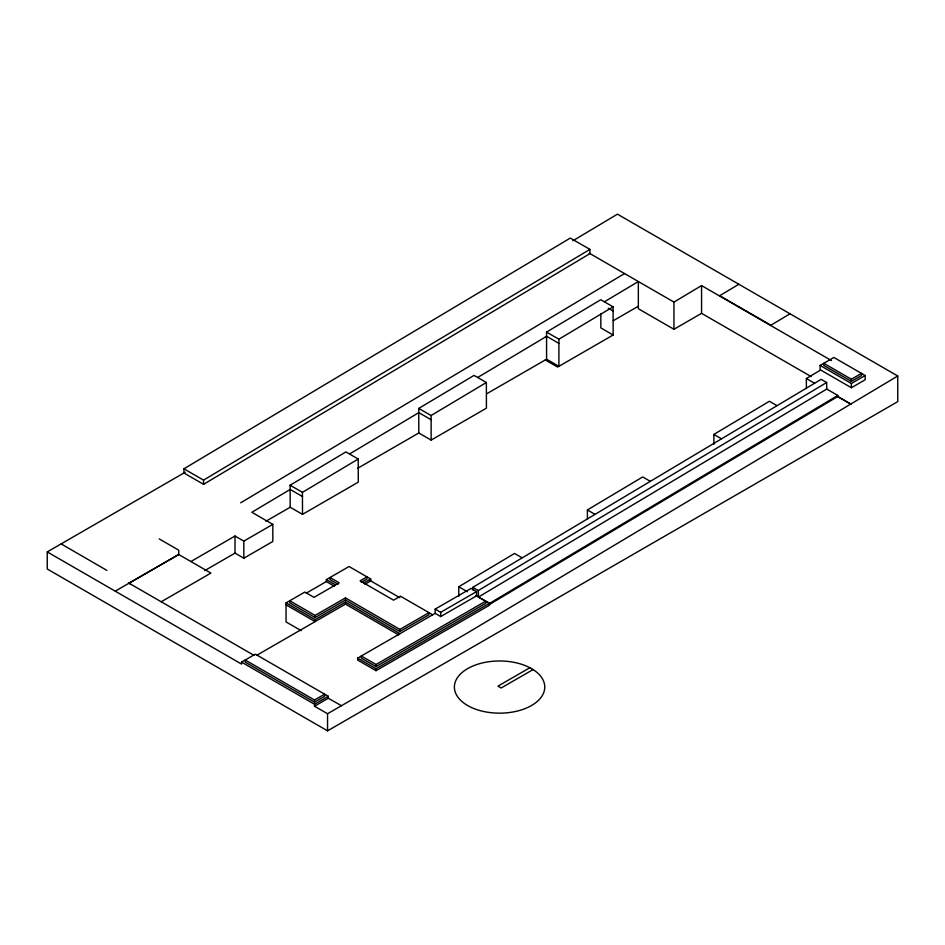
<?xml version="1.0" encoding="UTF-8"?>
<svg xmlns="http://www.w3.org/2000/svg" width="945" height="945" viewBox="0 0 945 945"><rect width="100%" height="100%" fill="white"/><g stroke="black" fill="none" stroke-linecap="round" stroke-linejoin="round"><path stroke-width="1.42" d="M183.921 468.803L570.308 238.069L589.916 249.397L589.975 253.603L203.588 484.336L183.98 473.02L183.921 468.803L203.529 480.131L203.588 484.336M572.847 240.798L617.451 214.161L897.75 375.992L897.75 401.625L327.549 730.839L47.25 569.008L47.25 551.915L185.22 472.252M203.529 480.131L589.916 249.397M240.668 502.811L624.55 273.566M290.186 507.241L290.127 485.222L345.905 451.923L358.226 459.034L358.285 482.151L302.506 514.352L290.186 507.241L265.911 521.262M418.8 432.987L418.741 408.417L474.047 375.401L486.368 382.512L486.427 408.169L431.133 440.098L418.8 432.987L357.47 468.401M486.817 393.711L546.576 359.218L546.576 332.085L600.772 299.73L613.092 306.841L613.151 335.002L557.621 367.062L545.3 359.95M349.733 453.883L418.8 412.634L431.133 419.745L431.133 440.098M477.851 377.374L546.635 336.302L558.956 343.413L558.897 339.208L546.576 332.085M604.587 301.691L638.347 281.527L638.347 308.731L673.95 329.285L701.568 313.338L811.07 376.559M302.506 514.352L302.447 492.345L358.226 459.034M431.133 419.745L431.062 415.54L486.368 382.512M558.897 339.208L613.092 306.841M673.95 329.285L673.95 302.081L701.568 285.591L831.446 360.577M790.02 313.799L770.86 325.245L719.7 295.702L738.872 284.268M806.368 388.56L806.368 378.532L820.177 370.286M458.762 596.354L458.762 586.762L514.541 553.451L521.935 557.727M587.388 518.675L587.388 509.957L642.683 476.941L650.077 481.206M713.877 444.422L713.877 434.416L769.407 401.259L776.802 405.535M472.807 587.353L821.146 379.347L826.662 382.524L826.757 389.068L837.79 395.435L837.813 396.487L489.475 604.493L489.463 603.442L478.43 597.075L478.324 590.542L472.807 587.353L472.854 589.963M478.324 590.542L826.662 382.524M478.43 597.075L826.757 389.068M489.463 603.442L837.79 395.435M897.75 375.992L466.783 633.351L327.549 713.735L327.549 730.839M61.141 543.895L106.868 570.402M130.481 584.069L129.122 583.136M341.44 705.714L328.317 698.249L314.52 706.222L314.52 704.261L328.317 696.3L328.317 698.249M545.3 337.093L546.576 336.361M115.231 591.157L178.782 554.467L178.782 550.214L159.173 538.898M129.016 583.195L178.735 554.514L210.924 573.095L161.205 601.776M190.89 561.531L235.01 536.028L243.822 541.119L272.822 524.38L272.822 541.473L243.822 558.212L235.01 553.12L204.758 570.591M613.34 320.674L638.347 306.227M301.207 630.681L286.04 621.928L286.063 602.886L304.822 592.054L314.012 597.358L339.208 582.817L330.018 577.501L330.018 579.628L338.062 584.27M334.388 586.243L326.344 581.6L326.344 579.628L349.048 566.516L370.664 578.99L370.664 580.962L364.912 584.282M306.215 593.177L326.403 581.529M361.238 582.309L366.991 578.99L366.991 576.863L360.092 580.844L393.557 600.169L400.456 596.189L432.645 614.77M363.766 582.97L370.664 578.99M345.468 597.89L345.468 600.016L315.122 617.534L289.737 602.886L289.737 600.76L315.122 615.408L345.468 597.89L399.912 629.429L399.912 631.543L428.971 614.77L428.971 612.655L399.912 629.429M47.25 551.915L241.53 664.075L241.53 662.126L255.327 654.164L328.317 696.3M286.063 602.886L315.122 619.66L345.468 602.142L399.912 633.67M256.697 655.322L345.468 604.103L345.468 602.142M820.106 365.431L833.892 357.458L865.159 375.519L865.159 379.76L851.374 387.722L820.106 369.672L820.106 365.431L851.374 383.481L865.159 375.519M435.161 609.123L471.023 588.416L476.54 591.605L476.54 595.858L440.677 616.553L435.161 613.364L435.161 609.123L440.677 612.313L476.54 591.605M475.926 595.504L489.415 603.288L489.415 605.237L376.039 670.69L357.647 660.071L357.647 658.122L435.35 613.258M851.374 379.228L861.486 373.393L861.486 375.519L851.374 381.355L823.78 365.431L823.78 363.305L851.374 379.228L851.374 381.355M314.52 700.009L324.631 694.173L324.631 696.3L314.52 702.135L245.216 662.126L245.216 660L314.52 700.009L314.52 702.135M376.039 664.5L485.73 601.162L485.73 603.288L376.039 666.615L361.321 658.122L361.321 655.995L376.039 664.5L376.039 666.615M357.647 658.122L376.039 668.741L489.415 603.288M529.826 667.749L497.98 686.141L501.169 687.984L533.027 669.603M837.01 396.026L850.843 404.011M589.255 253.189L673.95 302.081M806.368 378.532L814.566 383.268M836.845 396.132L850.665 404.106M608.226 308.2L613.151 311.047M613.151 335.002L600.831 327.891L600.831 313.799M713.877 434.416L721.271 438.693M546.576 359.218L558.897 366.329L558.897 343.472M418.741 408.417L431.062 415.54M587.388 509.957L594.771 514.222M290.127 485.222L302.447 492.345M302.506 496.55L290.186 489.439L251.854 512.273L272.822 524.38M458.762 586.762L467.385 591.747M369.377 580.124L399.794 597.689M326.344 579.628L335.534 584.931M286.04 604.824L315.122 621.633L315.122 619.66M128.449 582.864L254.063 655.381M241.53 662.126L314.52 704.261M314.52 706.222L327.549 713.735M345.468 600.016L399.912 631.543M345.468 604.103L398.636 634.91M851.374 383.481L851.374 387.722M701.568 285.591L701.568 313.338M440.677 612.313L440.677 616.553M376.039 668.741L376.039 670.69M315.122 615.408L315.122 617.534M243.822 541.119L243.822 558.212M235.01 536.028L235.01 553.12M531.527 668.611L527.086 666.367A45.195 26.094 0 0 0 455.455 681.416A45.195 26.094 0 0 0 509.355 712.542A45.195 26.094 0 0 0 535.425 671.186L531.527 668.611"/></g></svg>
